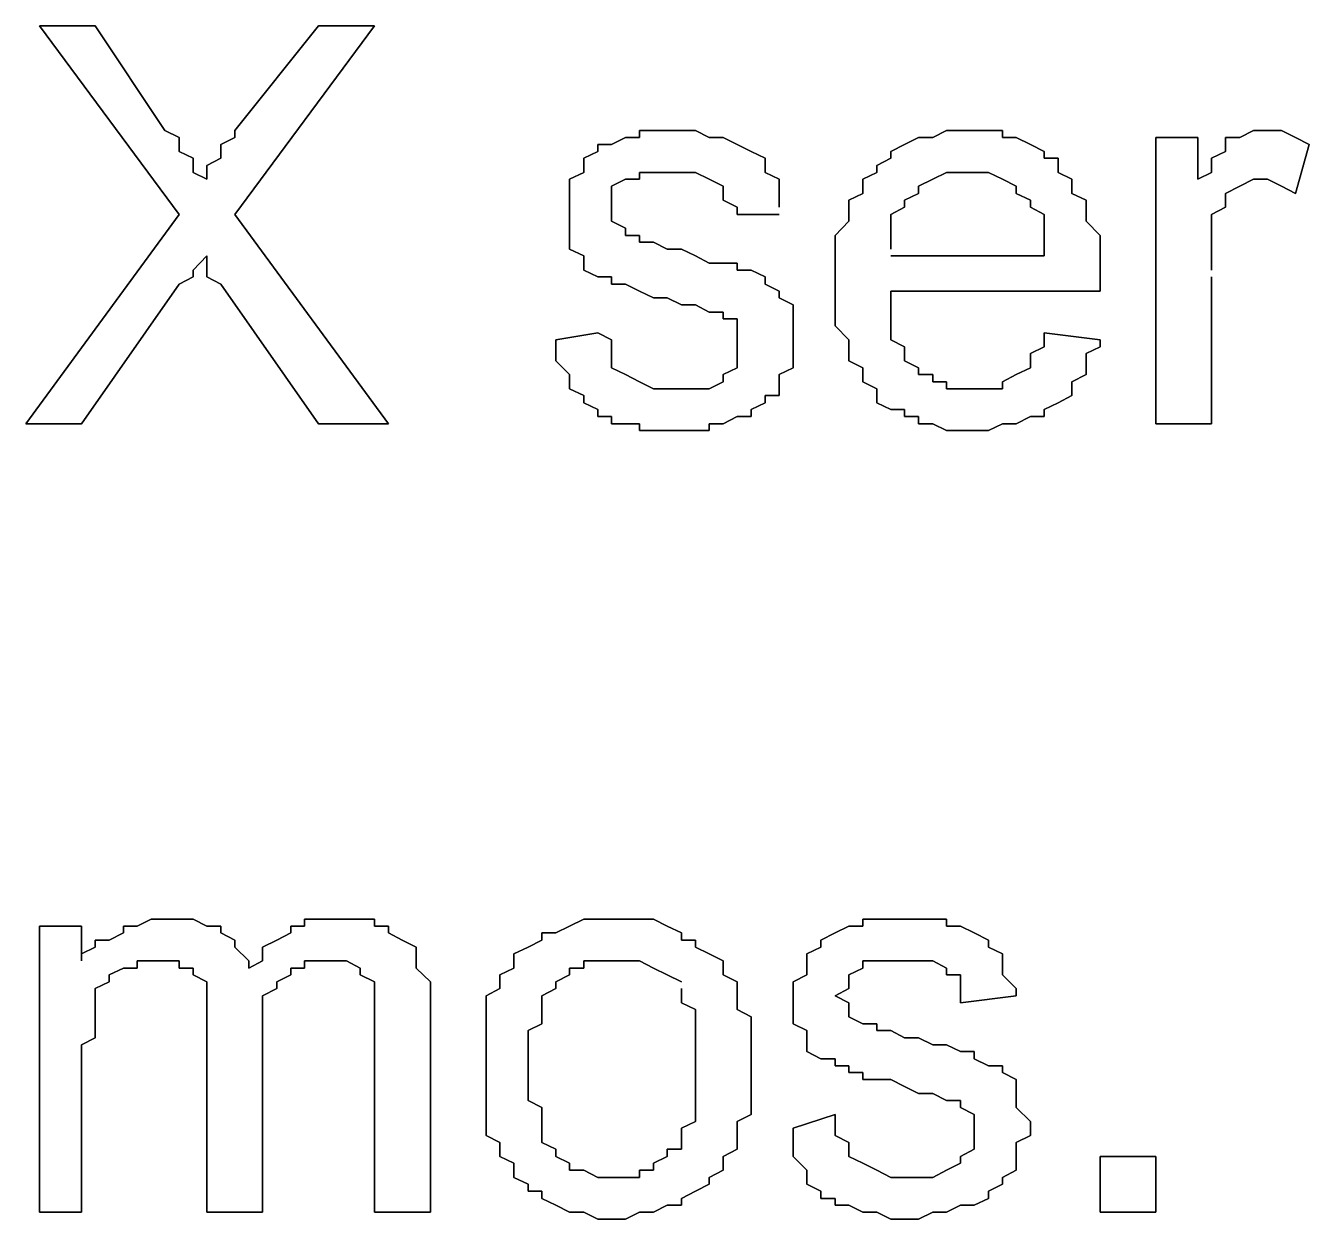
# Model space of a CAD drawing. Header units: metres. Extents: x 2.9 to 42.8, y 1.7 to 28.7.
# Drawn here: x 39.6946 to 40.0191, y 25.056 to 25.3577 of the extents above; entities that cross this region are included whole.
import ezdxf

# ---------------------------------------------------------------- set-up
doc = ezdxf.new("R2010")
doc.units = ezdxf.units.M
doc.layers.add('GRIS', color=8, linetype='Continuous')

msp = doc.modelspace()

# ---------------------------------------------------------------- linework, layer by layer
at = {"layer": 'GRIS', "lineweight": -3}
for points in [[(39.7122, 25.3577), (39.6981, 25.3577), (39.7122, 25.3577)], [(39.6981, 25.3577), (39.7334, 25.31), (39.6981, 25.3577)], [(39.7298, 25.3312), (39.7122, 25.3577), (39.7298, 25.3312)], [(39.7475, 25.31), (39.7828, 25.3577), (39.7475, 25.31)], [(39.7686, 25.3577), (39.7475, 25.3312), (39.7686, 25.3577)], [(39.7828, 25.3577), (39.7686, 25.3577), (39.7828, 25.3577)], [(39.7334, 25.3294), (39.7298, 25.3312), (39.7334, 25.3294)], [(39.7475, 25.3312), (39.7475, 25.3294), (39.7475, 25.3312)], [(39.8533, 25.3312), (39.8498, 25.3312), (39.8533, 25.3312)], [(39.8498, 25.3312), (39.8498, 25.3294), (39.8498, 25.3312)], [(39.8568, 25.3312), (39.8533, 25.3312), (39.8568, 25.3312)], [(39.8604, 25.3312), (39.8568, 25.3312), (39.8604, 25.3312)], [(39.8639, 25.3312), (39.8604, 25.3312), (39.8639, 25.3312)], [(39.8674, 25.3294), (39.8639, 25.3312), (39.8674, 25.3294)], [(39.9274, 25.3312), (39.9239, 25.3294), (39.9274, 25.3312)], [(39.9309, 25.3312), (39.9274, 25.3312), (39.9309, 25.3312)], [(39.9344, 25.3312), (39.9309, 25.3312), (39.9344, 25.3312)], [(39.938, 25.3312), (39.9344, 25.3312), (39.938, 25.3312)], [(39.9415, 25.3312), (39.938, 25.3312), (39.9415, 25.3312)], [(39.9415, 25.3294), (39.9415, 25.3312), (39.9415, 25.3294)], [(40.005, 25.3312), (40.0015, 25.3294), (40.005, 25.3312)], [(40.0085, 25.3312), (40.005, 25.3312), (40.0085, 25.3312)], [(40.0121, 25.3312), (40.0085, 25.3312), (40.0121, 25.3312)], [(40.0156, 25.3294), (40.0121, 25.3312), (40.0156, 25.3294)], [(39.7334, 25.3259), (39.7334, 25.3294), (39.7334, 25.3259)], [(39.7475, 25.3294), (39.7439, 25.3277), (39.7475, 25.3294)], [(39.7439, 25.3277), (39.7439, 25.3242), (39.7439, 25.3277)], [(39.8427, 25.3277), (39.8392, 25.3277), (39.8427, 25.3277)], [(39.8392, 25.3277), (39.8392, 25.3259), (39.8392, 25.3277)], [(39.8462, 25.3294), (39.8427, 25.3277), (39.8462, 25.3294)], [(39.8498, 25.3294), (39.8462, 25.3294), (39.8498, 25.3294)], [(39.8709, 25.3294), (39.8674, 25.3294), (39.8709, 25.3294)], [(39.8745, 25.3277), (39.8709, 25.3294), (39.8745, 25.3277)], [(39.878, 25.3259), (39.8745, 25.3277), (39.878, 25.3259)], [(39.9168, 25.3277), (39.9133, 25.3259), (39.9168, 25.3277)], [(39.9203, 25.3294), (39.9168, 25.3277), (39.9203, 25.3294)], [(39.9239, 25.3294), (39.9203, 25.3294), (39.9239, 25.3294)], [(39.945, 25.3294), (39.9415, 25.3294), (39.945, 25.3294)], [(39.9486, 25.3277), (39.945, 25.3294), (39.9486, 25.3277)], [(39.9521, 25.3259), (39.9486, 25.3277), (39.9521, 25.3259)], [(39.9909, 25.3294), (39.9803, 25.3294), (39.9909, 25.3294)], [(39.9803, 25.3294), (39.9803, 25.2571), (39.9803, 25.3294)], [(39.9909, 25.3189), (39.9909, 25.3294), (39.9909, 25.3189)], [(40.0015, 25.3294), (39.9979, 25.3294), (40.0015, 25.3294)], [(39.9979, 25.3294), (39.9979, 25.3277), (39.9979, 25.3294)], [(39.9979, 25.3277), (39.9979, 25.3259), (39.9979, 25.3277)], [(40.0191, 25.3277), (40.0156, 25.3294), (40.0191, 25.3277)], [(40.0156, 25.3153), (40.0191, 25.3277), (40.0156, 25.3153)], [(39.7369, 25.3242), (39.7334, 25.3259), (39.7369, 25.3242)], [(39.7369, 25.3224), (39.7369, 25.3242), (39.7369, 25.3224)], [(39.7439, 25.3242), (39.7404, 25.3224), (39.7439, 25.3242)], [(39.8392, 25.3259), (39.8357, 25.3242), (39.8392, 25.3259)], [(39.8357, 25.3242), (39.8357, 25.3224), (39.8357, 25.3242)], [(39.8815, 25.3242), (39.878, 25.3259), (39.8815, 25.3242)], [(39.8815, 25.3224), (39.8815, 25.3242), (39.8815, 25.3224)], [(39.9133, 25.3242), (39.9098, 25.3224), (39.9133, 25.3242)], [(39.9133, 25.3259), (39.9133, 25.3242), (39.9133, 25.3259)], [(39.9521, 25.3242), (39.9521, 25.3259), (39.9521, 25.3242)], [(39.9556, 25.3242), (39.9521, 25.3242), (39.9556, 25.3242)], [(39.9556, 25.3224), (39.9556, 25.3242), (39.9556, 25.3224)], [(39.9979, 25.3259), (39.9944, 25.3242), (39.9979, 25.3259)], [(39.9944, 25.3242), (39.9944, 25.3206), (39.9944, 25.3242)], [(39.7369, 25.3206), (39.7369, 25.3224), (39.7369, 25.3206)], [(39.7404, 25.3224), (39.7404, 25.3206), (39.7404, 25.3224)], [(39.8357, 25.3224), (39.8357, 25.3206), (39.8357, 25.3224)], [(39.8815, 25.3206), (39.8815, 25.3224), (39.8815, 25.3206)], [(39.9098, 25.3224), (39.9098, 25.3206), (39.9098, 25.3224)], [(39.9556, 25.3206), (39.9556, 25.3224), (39.9556, 25.3206)], [(39.7404, 25.3189), (39.7369, 25.3206), (39.7404, 25.3189)], [(39.7404, 25.3206), (39.7404, 25.3189), (39.7404, 25.3206)], [(39.8357, 25.3206), (39.8321, 25.3189), (39.8357, 25.3206)], [(39.8321, 25.3189), (39.8321, 25.3171), (39.8321, 25.3189)], [(39.8427, 25.3171), (39.8462, 25.3189), (39.8427, 25.3171)], [(39.8462, 25.3189), (39.8498, 25.3189), (39.8462, 25.3189)], [(39.8498, 25.3189), (39.8498, 25.3206), (39.8498, 25.3189)], [(39.8498, 25.3206), (39.8533, 25.3206), (39.8498, 25.3206)], [(39.8533, 25.3206), (39.8568, 25.3206), (39.8533, 25.3206)], [(39.8568, 25.3206), (39.8604, 25.3206), (39.8568, 25.3206)], [(39.8604, 25.3206), (39.8639, 25.3206), (39.8604, 25.3206)], [(39.8639, 25.3206), (39.8674, 25.3189), (39.8639, 25.3206)], [(39.8674, 25.3189), (39.8709, 25.3171), (39.8674, 25.3189)], [(39.8851, 25.3189), (39.8815, 25.3206), (39.8851, 25.3189)], [(39.8851, 25.3153), (39.8851, 25.3189), (39.8851, 25.3153)], [(39.9098, 25.3206), (39.9062, 25.3189), (39.9098, 25.3206)], [(39.9062, 25.3189), (39.9062, 25.3171), (39.9062, 25.3189)], [(39.9203, 25.3171), (39.9239, 25.3189), (39.9203, 25.3171)], [(39.9239, 25.3189), (39.9274, 25.3206), (39.9239, 25.3189)], [(39.9274, 25.3206), (39.9309, 25.3206), (39.9274, 25.3206)], [(39.9309, 25.3206), (39.9344, 25.3206), (39.9309, 25.3206)], [(39.9344, 25.3206), (39.938, 25.3206), (39.9344, 25.3206)], [(39.938, 25.3206), (39.9415, 25.3189), (39.938, 25.3206)], [(39.9415, 25.3189), (39.945, 25.3171), (39.9415, 25.3189)], [(39.9591, 25.3189), (39.9556, 25.3206), (39.9591, 25.3189)], [(39.9591, 25.3171), (39.9591, 25.3189), (39.9591, 25.3171)], [(39.9944, 25.3206), (39.9909, 25.3189), (39.9944, 25.3206)], [(40.0015, 25.3171), (40.005, 25.3189), (40.0015, 25.3171)], [(40.005, 25.3189), (40.0085, 25.3189), (40.005, 25.3189)], [(40.0085, 25.3189), (40.0121, 25.3171), (40.0085, 25.3189)], [(39.8321, 25.3171), (39.8321, 25.3153), (39.8321, 25.3171)], [(39.8321, 25.3153), (39.8321, 25.3136), (39.8321, 25.3153)], [(39.8427, 25.3153), (39.8427, 25.3171), (39.8427, 25.3153)], [(39.8427, 25.3118), (39.8427, 25.3153), (39.8427, 25.3118)], [(39.8709, 25.3171), (39.8709, 25.3153), (39.8709, 25.3171)], [(39.8709, 25.3153), (39.8709, 25.3136), (39.8709, 25.3153)], [(39.8851, 25.3136), (39.8851, 25.3153), (39.8851, 25.3136)], [(39.9062, 25.3153), (39.9027, 25.3136), (39.9062, 25.3153)], [(39.9062, 25.3171), (39.9062, 25.3153), (39.9062, 25.3171)], [(39.9168, 25.3136), (39.9203, 25.3153), (39.9168, 25.3136)], [(39.9203, 25.3153), (39.9203, 25.3171), (39.9203, 25.3153)], [(39.945, 25.3171), (39.945, 25.3153), (39.945, 25.3171)], [(39.945, 25.3153), (39.9486, 25.3136), (39.945, 25.3153)], [(39.9591, 25.3153), (39.9591, 25.3171), (39.9591, 25.3153)], [(39.9627, 25.3136), (39.9591, 25.3153), (39.9627, 25.3136)], [(39.9979, 25.3153), (40.0015, 25.3171), (39.9979, 25.3153)], [(39.9979, 25.3118), (39.9979, 25.3153), (39.9979, 25.3118)], [(40.0121, 25.3171), (40.0156, 25.3153), (40.0121, 25.3171)], [(39.8321, 25.3136), (39.8321, 25.31), (39.8321, 25.3136)], [(39.8427, 25.31), (39.8427, 25.3118), (39.8427, 25.31)], [(39.8709, 25.3136), (39.8745, 25.3118), (39.8709, 25.3136)], [(39.8745, 25.3118), (39.8745, 25.31), (39.8745, 25.3118)], [(39.8851, 25.3118), (39.8851, 25.3136), (39.8851, 25.3118)], [(39.9027, 25.3136), (39.9027, 25.3118), (39.9027, 25.3136)], [(39.9027, 25.3118), (39.9027, 25.31), (39.9027, 25.3118)], [(39.9133, 25.31), (39.9168, 25.3118), (39.9133, 25.31)], [(39.9168, 25.3118), (39.9168, 25.3136), (39.9168, 25.3118)], [(39.9486, 25.3136), (39.9486, 25.3118), (39.9486, 25.3136)], [(39.9486, 25.3118), (39.9521, 25.31), (39.9486, 25.3118)], [(39.9627, 25.3118), (39.9627, 25.3136), (39.9627, 25.3118)], [(39.9627, 25.31), (39.9627, 25.3118), (39.9627, 25.31)], [(39.9944, 25.31), (39.9979, 25.3118), (39.9944, 25.31)], [(39.7334, 25.31), (39.6946, 25.2571), (39.7334, 25.31)], [(39.7863, 25.2571), (39.7475, 25.31), (39.7863, 25.2571)], [(39.8321, 25.31), (39.8321, 25.3065), (39.8321, 25.31)], [(39.8427, 25.3083), (39.8427, 25.31), (39.8427, 25.3083)], [(39.8462, 25.3065), (39.8427, 25.3083), (39.8462, 25.3065)], [(39.8745, 25.31), (39.8851, 25.31), (39.8745, 25.31)], [(39.9027, 25.3083), (39.8992, 25.3047), (39.9027, 25.3083)], [(39.9027, 25.31), (39.9027, 25.3083), (39.9027, 25.31)], [(39.9133, 25.3083), (39.9133, 25.31), (39.9133, 25.3083)], [(39.9133, 25.3047), (39.9133, 25.3083), (39.9133, 25.3047)], [(39.9521, 25.31), (39.9521, 25.3083), (39.9521, 25.31)], [(39.9521, 25.3083), (39.9521, 25.3065), (39.9521, 25.3083)], [(39.9627, 25.3083), (39.9627, 25.31), (39.9627, 25.3083)], [(39.9662, 25.3047), (39.9627, 25.3083), (39.9662, 25.3047)], [(39.9944, 25.3065), (39.9944, 25.31), (39.9944, 25.3065)], [(39.8321, 25.3065), (39.8321, 25.3047), (39.8321, 25.3065)], [(39.8321, 25.3047), (39.8321, 25.303), (39.8321, 25.3047)], [(39.8462, 25.3047), (39.8462, 25.3065), (39.8462, 25.3047)], [(39.8498, 25.3047), (39.8462, 25.3047), (39.8498, 25.3047)], [(39.8498, 25.303), (39.8498, 25.3047), (39.8498, 25.303)], [(39.8992, 25.3047), (39.8992, 25.303), (39.8992, 25.3047)], [(39.9133, 25.303), (39.9133, 25.3047), (39.9133, 25.303)], [(39.9521, 25.3065), (39.9521, 25.303), (39.9521, 25.3065)], [(39.9662, 25.303), (39.9662, 25.3047), (39.9662, 25.303)], [(39.9944, 25.3047), (39.9944, 25.3065), (39.9944, 25.3047)], [(39.9944, 25.303), (39.9944, 25.3047), (39.9944, 25.303)], [(39.8321, 25.303), (39.8321, 25.3012), (39.8321, 25.303)], [(39.8533, 25.303), (39.8498, 25.303), (39.8533, 25.303)], [(39.8568, 25.3012), (39.8533, 25.303), (39.8568, 25.3012)], [(39.8992, 25.303), (39.8992, 25.3012), (39.8992, 25.303)], [(39.9133, 25.3012), (39.9133, 25.303), (39.9133, 25.3012)], [(39.9521, 25.303), (39.9521, 25.2995), (39.9521, 25.303)], [(39.9662, 25.3012), (39.9662, 25.303), (39.9662, 25.3012)], [(39.9944, 25.2995), (39.9944, 25.303), (39.9944, 25.2995)], [(39.7369, 25.2959), (39.7404, 25.2995), (39.7369, 25.2959)], [(39.7404, 25.2995), (39.7404, 25.2959), (39.7404, 25.2995)], [(39.8321, 25.3012), (39.8357, 25.2995), (39.8321, 25.3012)], [(39.8357, 25.2995), (39.8357, 25.2977), (39.8357, 25.2995)], [(39.8604, 25.3012), (39.8568, 25.3012), (39.8604, 25.3012)], [(39.8639, 25.2995), (39.8604, 25.3012), (39.8639, 25.2995)], [(39.8674, 25.2977), (39.8639, 25.2995), (39.8674, 25.2977)], [(39.8992, 25.3012), (39.8992, 25.2977), (39.8992, 25.3012)], [(39.9521, 25.2995), (39.9133, 25.2995), (39.9521, 25.2995)], [(39.9662, 25.2977), (39.9662, 25.3012), (39.9662, 25.2977)], [(39.9944, 25.2977), (39.9944, 25.2995), (39.9944, 25.2977)], [(39.7369, 25.2942), (39.7369, 25.2959), (39.7369, 25.2942)], [(39.7404, 25.2959), (39.7404, 25.2942), (39.7404, 25.2959)], [(39.8357, 25.2977), (39.8357, 25.2959), (39.8357, 25.2977)], [(39.8357, 25.2959), (39.8392, 25.2942), (39.8357, 25.2959)], [(39.8709, 25.2977), (39.8674, 25.2977), (39.8709, 25.2977)], [(39.8745, 25.2977), (39.8709, 25.2977), (39.8745, 25.2977)], [(39.8745, 25.2959), (39.8745, 25.2977), (39.8745, 25.2959)], [(39.878, 25.2959), (39.8745, 25.2959), (39.878, 25.2959)], [(39.8815, 25.2942), (39.878, 25.2959), (39.8815, 25.2942)], [(39.8992, 25.2977), (39.8992, 25.2959), (39.8992, 25.2977)], [(39.8992, 25.2959), (39.8992, 25.2924), (39.8992, 25.2959)], [(39.9662, 25.2959), (39.9662, 25.2977), (39.9662, 25.2959)], [(39.9662, 25.2942), (39.9662, 25.2959), (39.9662, 25.2942)], [(39.9944, 25.2959), (39.9944, 25.2977), (39.9944, 25.2959)], [(39.7087, 25.2571), (39.7334, 25.2924), (39.7087, 25.2571)], [(39.7334, 25.2924), (39.7369, 25.2942), (39.7334, 25.2924)], [(39.7404, 25.2942), (39.7439, 25.2924), (39.7404, 25.2942)], [(39.7439, 25.2924), (39.7686, 25.2571), (39.7439, 25.2924)], [(39.8392, 25.2942), (39.8427, 25.2942), (39.8392, 25.2942)], [(39.8427, 25.2942), (39.8427, 25.2924), (39.8427, 25.2942)], [(39.8427, 25.2924), (39.8462, 25.2924), (39.8427, 25.2924)], [(39.8462, 25.2924), (39.8498, 25.2906), (39.8462, 25.2924)], [(39.8815, 25.2924), (39.8815, 25.2942), (39.8815, 25.2924)], [(39.8851, 25.2906), (39.8815, 25.2924), (39.8851, 25.2906)], [(39.8992, 25.2924), (39.8992, 25.2906), (39.8992, 25.2924)], [(39.9662, 25.2906), (39.9662, 25.2942), (39.9662, 25.2906)], [(39.9944, 25.2571), (39.9944, 25.2942), (39.9944, 25.2571)], [(39.8498, 25.2906), (39.8533, 25.2889), (39.8498, 25.2906)], [(39.8533, 25.2889), (39.8568, 25.2889), (39.8533, 25.2889)], [(39.8568, 25.2889), (39.8604, 25.2871), (39.8568, 25.2889)], [(39.8851, 25.2889), (39.8851, 25.2906), (39.8851, 25.2889)], [(39.8886, 25.2871), (39.8851, 25.2889), (39.8886, 25.2871)], [(39.8992, 25.2906), (39.8992, 25.2889), (39.8992, 25.2906)], [(39.8992, 25.2889), (39.8992, 25.2853), (39.8992, 25.2889)], [(39.9133, 25.2871), (39.9133, 25.2906), (39.9133, 25.2871)], [(39.9133, 25.2906), (39.9662, 25.2906), (39.9133, 25.2906)], [(39.8604, 25.2871), (39.8639, 25.2871), (39.8604, 25.2871)], [(39.8639, 25.2871), (39.8674, 25.2853), (39.8639, 25.2871)], [(39.8674, 25.2853), (39.8709, 25.2853), (39.8674, 25.2853)], [(39.8709, 25.2853), (39.8709, 25.2836), (39.8709, 25.2853)], [(39.8886, 25.2853), (39.8886, 25.2871), (39.8886, 25.2853)], [(39.8886, 25.2818), (39.8886, 25.2853), (39.8886, 25.2818)], [(39.8992, 25.2853), (39.8992, 25.2836), (39.8992, 25.2853)], [(39.9133, 25.2853), (39.9133, 25.2871), (39.9133, 25.2853)], [(39.9133, 25.2818), (39.9133, 25.2853), (39.9133, 25.2818)], [(39.8709, 25.2836), (39.8745, 25.2836), (39.8709, 25.2836)], [(39.8745, 25.2836), (39.8745, 25.2818), (39.8745, 25.2836)], [(39.8745, 25.2818), (39.8745, 25.2801), (39.8745, 25.2818)], [(39.8886, 25.2801), (39.8886, 25.2818), (39.8886, 25.2801)], [(39.8992, 25.2836), (39.8992, 25.2818), (39.8992, 25.2836)], [(39.8992, 25.2818), (39.9027, 25.2783), (39.8992, 25.2818)], [(39.9133, 25.2801), (39.9133, 25.2818), (39.9133, 25.2801)], [(39.8392, 25.2801), (39.8286, 25.2783), (39.8392, 25.2801)], [(39.8427, 25.2783), (39.8392, 25.2801), (39.8427, 25.2783)], [(39.8745, 25.2801), (39.8745, 25.2765), (39.8745, 25.2801)], [(39.8886, 25.2783), (39.8886, 25.2801), (39.8886, 25.2783)], [(39.9133, 25.2783), (39.9133, 25.2801), (39.9133, 25.2783)], [(39.9521, 25.2801), (39.9521, 25.2783), (39.9521, 25.2801)], [(39.9662, 25.2783), (39.9521, 25.2801), (39.9662, 25.2783)], [(39.8286, 25.2783), (39.8286, 25.2765), (39.8286, 25.2783)], [(39.8286, 25.2765), (39.8286, 25.2748), (39.8286, 25.2765)], [(39.8427, 25.2765), (39.8427, 25.2783), (39.8427, 25.2765)], [(39.8427, 25.273), (39.8427, 25.2765), (39.8427, 25.273)], [(39.8745, 25.2765), (39.8745, 25.2748), (39.8745, 25.2765)], [(39.8886, 25.2765), (39.8886, 25.2783), (39.8886, 25.2765)], [(39.8886, 25.273), (39.8886, 25.2765), (39.8886, 25.273)], [(39.9027, 25.2783), (39.9027, 25.2765), (39.9027, 25.2783)], [(39.9027, 25.2765), (39.9027, 25.2748), (39.9027, 25.2765)], [(39.9168, 25.2765), (39.9133, 25.2783), (39.9168, 25.2765)], [(39.9168, 25.2748), (39.9168, 25.2765), (39.9168, 25.2748)], [(39.9521, 25.2765), (39.9486, 25.2748), (39.9521, 25.2765)], [(39.9521, 25.2783), (39.9521, 25.2765), (39.9521, 25.2783)], [(39.9627, 25.2748), (39.9662, 25.2765), (39.9627, 25.2748)], [(39.9662, 25.2765), (39.9662, 25.2783), (39.9662, 25.2765)], [(39.8286, 25.2748), (39.8286, 25.273), (39.8286, 25.2748)], [(39.8286, 25.273), (39.8321, 25.2695), (39.8286, 25.273)], [(39.8427, 25.2712), (39.8427, 25.273), (39.8427, 25.2712)], [(39.8745, 25.2748), (39.8745, 25.273), (39.8745, 25.2748)], [(39.8745, 25.273), (39.8745, 25.2712), (39.8745, 25.273)], [(39.8886, 25.2712), (39.8886, 25.273), (39.8886, 25.2712)], [(39.9027, 25.2748), (39.9027, 25.273), (39.9027, 25.2748)], [(39.9027, 25.273), (39.9062, 25.2712), (39.9027, 25.273)], [(39.9168, 25.273), (39.9168, 25.2748), (39.9168, 25.273)], [(39.9203, 25.2712), (39.9168, 25.273), (39.9203, 25.2712)], [(39.9486, 25.2748), (39.9486, 25.2712), (39.9486, 25.2748)], [(39.9627, 25.2712), (39.9627, 25.2748), (39.9627, 25.2712)], [(39.8321, 25.2695), (39.8321, 25.2677), (39.8321, 25.2695)], [(39.8462, 25.2695), (39.8427, 25.2712), (39.8462, 25.2695)], [(39.8498, 25.2677), (39.8462, 25.2695), (39.8498, 25.2677)], [(39.8745, 25.2712), (39.8709, 25.2695), (39.8745, 25.2712)], [(39.8709, 25.2695), (39.8709, 25.2677), (39.8709, 25.2695)], [(39.8851, 25.2695), (39.8886, 25.2712), (39.8851, 25.2695)], [(39.8851, 25.2677), (39.8851, 25.2695), (39.8851, 25.2677)], [(39.9062, 25.2712), (39.9062, 25.2695), (39.9062, 25.2712)], [(39.9062, 25.2695), (39.9062, 25.2677), (39.9062, 25.2695)], [(39.9203, 25.2695), (39.9203, 25.2712), (39.9203, 25.2695)], [(39.9239, 25.2695), (39.9203, 25.2695), (39.9239, 25.2695)], [(39.9239, 25.2677), (39.9239, 25.2695), (39.9239, 25.2677)], [(39.945, 25.2695), (39.9415, 25.2677), (39.945, 25.2695)], [(39.9486, 25.2712), (39.945, 25.2695), (39.9486, 25.2712)], [(39.9591, 25.2677), (39.9627, 25.2695), (39.9591, 25.2677)], [(39.9627, 25.2695), (39.9627, 25.2712), (39.9627, 25.2695)], [(39.8321, 25.2677), (39.8321, 25.2659), (39.8321, 25.2677)], [(39.8321, 25.2659), (39.8357, 25.2642), (39.8321, 25.2659)], [(39.8533, 25.2659), (39.8498, 25.2677), (39.8533, 25.2659)], [(39.8568, 25.2659), (39.8533, 25.2659), (39.8568, 25.2659)], [(39.8604, 25.2659), (39.8568, 25.2659), (39.8604, 25.2659)], [(39.8639, 25.2659), (39.8604, 25.2659), (39.8639, 25.2659)], [(39.8674, 25.2659), (39.8639, 25.2659), (39.8674, 25.2659)], [(39.8709, 25.2677), (39.8674, 25.2659), (39.8709, 25.2677)], [(39.8851, 25.2642), (39.8851, 25.2677), (39.8851, 25.2642)], [(39.9062, 25.2677), (39.9098, 25.2659), (39.9062, 25.2677)], [(39.9098, 25.2659), (39.9098, 25.2642), (39.9098, 25.2659)], [(39.9274, 25.2677), (39.9239, 25.2677), (39.9274, 25.2677)], [(39.9274, 25.2659), (39.9274, 25.2677), (39.9274, 25.2659)], [(39.9309, 25.2659), (39.9274, 25.2659), (39.9309, 25.2659)], [(39.9344, 25.2659), (39.9309, 25.2659), (39.9344, 25.2659)], [(39.938, 25.2659), (39.9344, 25.2659), (39.938, 25.2659)], [(39.9415, 25.2659), (39.938, 25.2659), (39.9415, 25.2659)], [(39.9415, 25.2677), (39.9415, 25.2659), (39.9415, 25.2677)], [(39.9591, 25.2659), (39.9591, 25.2677), (39.9591, 25.2659)], [(39.9591, 25.2642), (39.9591, 25.2659), (39.9591, 25.2642)], [(39.8357, 25.2642), (39.8357, 25.2624), (39.8357, 25.2642)], [(39.8357, 25.2624), (39.8392, 25.2607), (39.8357, 25.2624)], [(39.878, 25.2607), (39.8815, 25.2624), (39.878, 25.2607)], [(39.8815, 25.2624), (39.8815, 25.2642), (39.8815, 25.2624)], [(39.8815, 25.2642), (39.8851, 25.2642), (39.8815, 25.2642)], [(39.9098, 25.2642), (39.9098, 25.2624), (39.9098, 25.2642)], [(39.9098, 25.2624), (39.9133, 25.2607), (39.9098, 25.2624)], [(39.9521, 25.2607), (39.9556, 25.2624), (39.9521, 25.2607)], [(39.9556, 25.2624), (39.9591, 25.2642), (39.9556, 25.2624)], [(39.8392, 25.2607), (39.8392, 25.2589), (39.8392, 25.2607)], [(39.878, 25.2589), (39.878, 25.2607), (39.878, 25.2589)], [(39.9133, 25.2607), (39.9168, 25.2607), (39.9133, 25.2607)], [(39.9168, 25.2607), (39.9168, 25.2589), (39.9168, 25.2607)], [(39.9521, 25.2589), (39.9521, 25.2607), (39.9521, 25.2589)], [(39.6946, 25.2571), (39.7087, 25.2571), (39.6946, 25.2571)], [(39.7686, 25.2571), (39.7863, 25.2571), (39.7686, 25.2571)], [(39.8392, 25.2589), (39.8427, 25.2589), (39.8392, 25.2589)], [(39.8427, 25.2589), (39.8427, 25.2571), (39.8427, 25.2589)], [(39.8427, 25.2571), (39.8462, 25.2571), (39.8427, 25.2571)], [(39.8462, 25.2571), (39.8498, 25.2571), (39.8462, 25.2571)], [(39.8498, 25.2571), (39.8498, 25.2554), (39.8498, 25.2571)], [(39.8674, 25.2554), (39.8674, 25.2571), (39.8674, 25.2554)], [(39.8674, 25.2571), (39.8709, 25.2571), (39.8674, 25.2571)], [(39.8709, 25.2571), (39.8745, 25.2589), (39.8709, 25.2571)], [(39.8745, 25.2589), (39.878, 25.2589), (39.8745, 25.2589)], [(39.9168, 25.2589), (39.9203, 25.2589), (39.9168, 25.2589)], [(39.9203, 25.2589), (39.9203, 25.2571), (39.9203, 25.2589)], [(39.9203, 25.2571), (39.9239, 25.2571), (39.9203, 25.2571)], [(39.9239, 25.2571), (39.9274, 25.2554), (39.9239, 25.2571)], [(39.938, 25.2554), (39.9415, 25.2571), (39.938, 25.2554)], [(39.9415, 25.2571), (39.945, 25.2571), (39.9415, 25.2571)], [(39.945, 25.2571), (39.9486, 25.2589), (39.945, 25.2571)], [(39.9486, 25.2589), (39.9521, 25.2589), (39.9486, 25.2589)], [(39.9803, 25.2571), (39.9944, 25.2571), (39.9803, 25.2571)], [(39.8498, 25.2554), (39.8533, 25.2554), (39.8498, 25.2554)], [(39.8533, 25.2554), (39.8568, 25.2554), (39.8533, 25.2554)], [(39.8568, 25.2554), (39.8604, 25.2554), (39.8568, 25.2554)], [(39.8604, 25.2554), (39.8639, 25.2554), (39.8604, 25.2554)], [(39.8639, 25.2554), (39.8674, 25.2554), (39.8639, 25.2554)], [(39.9274, 25.2554), (39.9309, 25.2554), (39.9274, 25.2554)], [(39.9309, 25.2554), (39.9344, 25.2554), (39.9309, 25.2554)], [(39.9344, 25.2554), (39.938, 25.2554), (39.9344, 25.2554)], [(39.7087, 25.1301), (39.6981, 25.1301), (39.7087, 25.1301)], [(39.6981, 25.1301), (39.6981, 25.0578), (39.6981, 25.1301)], [(39.7087, 25.1213), (39.7087, 25.1301), (39.7087, 25.1213)], [(39.7228, 25.1301), (39.7193, 25.1301), (39.7228, 25.1301)], [(39.7193, 25.1301), (39.7193, 25.1284), (39.7193, 25.1301)], [(39.7263, 25.1319), (39.7228, 25.1301), (39.7263, 25.1319)], [(39.7298, 25.1319), (39.7263, 25.1319), (39.7298, 25.1319)], [(39.7334, 25.1319), (39.7298, 25.1319), (39.7334, 25.1319)], [(39.7369, 25.1319), (39.7334, 25.1319), (39.7369, 25.1319)], [(39.7404, 25.1301), (39.7369, 25.1319), (39.7404, 25.1301)], [(39.7439, 25.1301), (39.7404, 25.1301), (39.7439, 25.1301)], [(39.7439, 25.1284), (39.7439, 25.1301), (39.7439, 25.1284)], [(39.7651, 25.1301), (39.7616, 25.1301), (39.7651, 25.1301)], [(39.7616, 25.1301), (39.7616, 25.1284), (39.7616, 25.1301)], [(39.7686, 25.1319), (39.7651, 25.1319), (39.7686, 25.1319)], [(39.7651, 25.1319), (39.7651, 25.1301), (39.7651, 25.1319)], [(39.7722, 25.1319), (39.7686, 25.1319), (39.7722, 25.1319)], [(39.7757, 25.1319), (39.7722, 25.1319), (39.7757, 25.1319)], [(39.7792, 25.1319), (39.7757, 25.1319), (39.7792, 25.1319)], [(39.7828, 25.1319), (39.7792, 25.1319), (39.7828, 25.1319)], [(39.7828, 25.1301), (39.7828, 25.1319), (39.7828, 25.1301)], [(39.7863, 25.1301), (39.7828, 25.1301), (39.7863, 25.1301)], [(39.7863, 25.1284), (39.7863, 25.1301), (39.7863, 25.1284)], [(39.8321, 25.1301), (39.8286, 25.1284), (39.8321, 25.1301)], [(39.8357, 25.1319), (39.8321, 25.1301), (39.8357, 25.1319)], [(39.8392, 25.1319), (39.8357, 25.1319), (39.8392, 25.1319)], [(39.8427, 25.1319), (39.8392, 25.1319), (39.8427, 25.1319)], [(39.8462, 25.1319), (39.8427, 25.1319), (39.8462, 25.1319)], [(39.8498, 25.1319), (39.8462, 25.1319), (39.8498, 25.1319)], [(39.8533, 25.1319), (39.8498, 25.1319), (39.8533, 25.1319)], [(39.8568, 25.1301), (39.8533, 25.1319), (39.8568, 25.1301)], [(39.8604, 25.1284), (39.8568, 25.1301), (39.8604, 25.1284)], [(39.9027, 25.1301), (39.8992, 25.1284), (39.9027, 25.1301)], [(39.9062, 25.1301), (39.9027, 25.1301), (39.9062, 25.1301)], [(39.9098, 25.1319), (39.9062, 25.1319), (39.9098, 25.1319)], [(39.9062, 25.1319), (39.9062, 25.1301), (39.9062, 25.1319)], [(39.9133, 25.1319), (39.9098, 25.1319), (39.9133, 25.1319)], [(39.9168, 25.1319), (39.9133, 25.1319), (39.9168, 25.1319)], [(39.9203, 25.1319), (39.9168, 25.1319), (39.9203, 25.1319)], [(39.9239, 25.1319), (39.9203, 25.1319), (39.9239, 25.1319)], [(39.9274, 25.1319), (39.9239, 25.1319), (39.9274, 25.1319)], [(39.9274, 25.1301), (39.9274, 25.1319), (39.9274, 25.1301)], [(39.9309, 25.1301), (39.9274, 25.1301), (39.9309, 25.1301)], [(39.9344, 25.1284), (39.9309, 25.1301), (39.9344, 25.1284)], [(39.7157, 25.1266), (39.7122, 25.1266), (39.7157, 25.1266)], [(39.7122, 25.1266), (39.7122, 25.1248), (39.7122, 25.1266)], [(39.7193, 25.1284), (39.7157, 25.1266), (39.7193, 25.1284)], [(39.7475, 25.1266), (39.7439, 25.1284), (39.7475, 25.1266)], [(39.7475, 25.1248), (39.7475, 25.1266), (39.7475, 25.1248)], [(39.7581, 25.1266), (39.7545, 25.1248), (39.7581, 25.1266)], [(39.7616, 25.1284), (39.7581, 25.1266), (39.7616, 25.1284)], [(39.7898, 25.1266), (39.7863, 25.1284), (39.7898, 25.1266)], [(39.7933, 25.1248), (39.7898, 25.1266), (39.7933, 25.1248)], [(39.8251, 25.1266), (39.8216, 25.1248), (39.8251, 25.1266)], [(39.8286, 25.1284), (39.8251, 25.1284), (39.8286, 25.1284)], [(39.8251, 25.1284), (39.8251, 25.1266), (39.8251, 25.1284)], [(39.8604, 25.1266), (39.8604, 25.1284), (39.8604, 25.1266)], [(39.8639, 25.1266), (39.8604, 25.1266), (39.8639, 25.1266)], [(39.8639, 25.1248), (39.8639, 25.1266), (39.8639, 25.1248)], [(39.8992, 25.1284), (39.8956, 25.1266), (39.8992, 25.1284)], [(39.8956, 25.1266), (39.8956, 25.1248), (39.8956, 25.1266)], [(39.938, 25.1266), (39.9344, 25.1284), (39.938, 25.1266)], [(39.938, 25.1248), (39.938, 25.1266), (39.938, 25.1248)], [(39.7122, 25.1248), (39.7087, 25.1231), (39.7122, 25.1248)], [(39.7087, 25.1231), (39.7087, 25.1213), (39.7087, 25.1231)], [(39.751, 25.1213), (39.7475, 25.1248), (39.751, 25.1213)], [(39.7545, 25.1248), (39.7545, 25.1231), (39.7545, 25.1248)], [(39.7545, 25.1231), (39.7545, 25.1213), (39.7545, 25.1231)], [(39.7933, 25.1231), (39.7933, 25.1248), (39.7933, 25.1231)], [(39.7933, 25.1213), (39.7933, 25.1231), (39.7933, 25.1213)], [(39.8216, 25.1248), (39.818, 25.1231), (39.8216, 25.1248)], [(39.818, 25.1231), (39.818, 25.1213), (39.818, 25.1231)], [(39.8674, 25.1231), (39.8639, 25.1248), (39.8674, 25.1231)], [(39.8709, 25.1213), (39.8674, 25.1231), (39.8709, 25.1213)], [(39.8956, 25.1248), (39.8921, 25.1231), (39.8956, 25.1248)], [(39.8921, 25.1231), (39.8921, 25.1195), (39.8921, 25.1231)], [(39.9415, 25.1231), (39.938, 25.1248), (39.9415, 25.1231)], [(39.9415, 25.1213), (39.9415, 25.1231), (39.9415, 25.1213)], [(39.7228, 25.1195), (39.7228, 25.1213), (39.7228, 25.1195)], [(39.7228, 25.1213), (39.7263, 25.1213), (39.7228, 25.1213)], [(39.7263, 25.1213), (39.7298, 25.1213), (39.7263, 25.1213)], [(39.7298, 25.1213), (39.7334, 25.1213), (39.7298, 25.1213)], [(39.7334, 25.1213), (39.7334, 25.1195), (39.7334, 25.1213)], [(39.7545, 25.1213), (39.751, 25.1195), (39.7545, 25.1213)], [(39.751, 25.1195), (39.751, 25.1213), (39.751, 25.1195)], [(39.7651, 25.1195), (39.7651, 25.1213), (39.7651, 25.1195)], [(39.7651, 25.1213), (39.7686, 25.1213), (39.7651, 25.1213)], [(39.7686, 25.1213), (39.7722, 25.1213), (39.7686, 25.1213)], [(39.7722, 25.1213), (39.7757, 25.1213), (39.7722, 25.1213)], [(39.7757, 25.1213), (39.7792, 25.1195), (39.7757, 25.1213)], [(39.7933, 25.1195), (39.7933, 25.1213), (39.7933, 25.1195)], [(39.818, 25.1213), (39.818, 25.1195), (39.818, 25.1213)], [(39.8357, 25.1195), (39.8357, 25.1213), (39.8357, 25.1195)], [(39.8357, 25.1213), (39.8392, 25.1213), (39.8357, 25.1213)], [(39.8392, 25.1213), (39.8427, 25.1213), (39.8392, 25.1213)], [(39.8427, 25.1213), (39.8462, 25.1213), (39.8427, 25.1213)], [(39.8462, 25.1213), (39.8498, 25.1213), (39.8462, 25.1213)], [(39.8498, 25.1213), (39.8533, 25.1195), (39.8498, 25.1213)], [(39.8709, 25.1195), (39.8709, 25.1213), (39.8709, 25.1195)], [(39.9062, 25.1195), (39.9062, 25.1213), (39.9062, 25.1195)], [(39.9062, 25.1213), (39.9098, 25.1213), (39.9062, 25.1213)], [(39.9098, 25.1213), (39.9133, 25.1213), (39.9098, 25.1213)], [(39.9133, 25.1213), (39.9168, 25.1213), (39.9133, 25.1213)], [(39.9168, 25.1213), (39.9203, 25.1213), (39.9168, 25.1213)], [(39.9203, 25.1213), (39.9239, 25.1213), (39.9203, 25.1213)], [(39.9239, 25.1213), (39.9274, 25.1195), (39.9239, 25.1213)], [(39.9415, 25.1195), (39.9415, 25.1213), (39.9415, 25.1195)], [(39.7157, 25.1178), (39.7193, 25.1195), (39.7157, 25.1178)], [(39.7157, 25.116), (39.7157, 25.1178), (39.7157, 25.116)], [(39.7193, 25.1195), (39.7228, 25.1195), (39.7193, 25.1195)], [(39.7334, 25.1195), (39.7369, 25.1195), (39.7334, 25.1195)], [(39.7369, 25.1195), (39.7369, 25.1178), (39.7369, 25.1195)], [(39.7369, 25.1178), (39.7404, 25.116), (39.7369, 25.1178)], [(39.7581, 25.116), (39.7616, 25.1178), (39.7581, 25.116)], [(39.7616, 25.1178), (39.7616, 25.1195), (39.7616, 25.1178)], [(39.7616, 25.1195), (39.7651, 25.1195), (39.7616, 25.1195)], [(39.7792, 25.1195), (39.7792, 25.1178), (39.7792, 25.1195)], [(39.7792, 25.1178), (39.7828, 25.116), (39.7792, 25.1178)], [(39.7969, 25.116), (39.7933, 25.1195), (39.7969, 25.116)], [(39.818, 25.1195), (39.8145, 25.1178), (39.818, 25.1195)], [(39.8145, 25.1178), (39.8145, 25.116), (39.8145, 25.1178)], [(39.8286, 25.116), (39.8321, 25.1178), (39.8286, 25.116)], [(39.8321, 25.1178), (39.8321, 25.1195), (39.8321, 25.1178)], [(39.8321, 25.1195), (39.8357, 25.1195), (39.8321, 25.1195)], [(39.8533, 25.1195), (39.8568, 25.1178), (39.8533, 25.1195)], [(39.8568, 25.1178), (39.8604, 25.116), (39.8568, 25.1178)], [(39.8709, 25.1178), (39.8709, 25.1195), (39.8709, 25.1178)], [(39.8745, 25.116), (39.8709, 25.1178), (39.8745, 25.116)], [(39.8921, 25.1178), (39.8886, 25.116), (39.8921, 25.1178)], [(39.8921, 25.1195), (39.8921, 25.1178), (39.8921, 25.1195)], [(39.9027, 25.1178), (39.9062, 25.1195), (39.9027, 25.1178)], [(39.9027, 25.116), (39.9027, 25.1178), (39.9027, 25.116)], [(39.9274, 25.1195), (39.9274, 25.1178), (39.9274, 25.1195)], [(39.9274, 25.1178), (39.9309, 25.1178), (39.9274, 25.1178)], [(39.9309, 25.1178), (39.9309, 25.1143), (39.9309, 25.1178)], [(39.9415, 25.1178), (39.9415, 25.1195), (39.9415, 25.1178)], [(39.945, 25.1143), (39.9415, 25.1178), (39.945, 25.1143)], [(39.7122, 25.1143), (39.7157, 25.116), (39.7122, 25.1143)], [(39.7122, 25.1125), (39.7122, 25.1143), (39.7122, 25.1125)], [(39.7404, 25.116), (39.7404, 25.1125), (39.7404, 25.116)], [(39.7545, 25.1125), (39.7581, 25.1143), (39.7545, 25.1125)], [(39.7581, 25.1143), (39.7581, 25.116), (39.7581, 25.1143)], [(39.7828, 25.116), (39.7828, 25.1143), (39.7828, 25.116)], [(39.7828, 25.1143), (39.7828, 25.1125), (39.7828, 25.1143)], [(39.7969, 25.1143), (39.7969, 25.116), (39.7969, 25.1143)], [(39.7969, 25.1125), (39.7969, 25.1143), (39.7969, 25.1125)], [(39.8145, 25.1143), (39.811, 25.1125), (39.8145, 25.1143)], [(39.8145, 25.116), (39.8145, 25.1143), (39.8145, 25.116)], [(39.8251, 25.1125), (39.8286, 25.1143), (39.8251, 25.1125)], [(39.8286, 25.1143), (39.8286, 25.116), (39.8286, 25.1143)], [(39.8604, 25.1143), (39.8604, 25.1125), (39.8604, 25.1143)], [(39.8745, 25.1143), (39.8745, 25.116), (39.8745, 25.1143)], [(39.8745, 25.1107), (39.8745, 25.1143), (39.8745, 25.1107)], [(39.8886, 25.116), (39.8886, 25.1143), (39.8886, 25.116)], [(39.8886, 25.1143), (39.8886, 25.1107), (39.8886, 25.1143)], [(39.8992, 25.1125), (39.9027, 25.1143), (39.8992, 25.1125)], [(39.9027, 25.1143), (39.9027, 25.116), (39.9027, 25.1143)], [(39.9309, 25.1143), (39.9309, 25.1125), (39.9309, 25.1143)], [(39.945, 25.1125), (39.945, 25.1143), (39.945, 25.1125)], [(39.7122, 25.1107), (39.7122, 25.1125), (39.7122, 25.1107)], [(39.7122, 25.109), (39.7122, 25.1107), (39.7122, 25.109)], [(39.7404, 25.1125), (39.7404, 25.1107), (39.7404, 25.1125)], [(39.7404, 25.1107), (39.7404, 25.109), (39.7404, 25.1107)], [(39.7545, 25.1107), (39.7545, 25.1125), (39.7545, 25.1107)], [(39.7545, 25.109), (39.7545, 25.1107), (39.7545, 25.109)], [(39.7828, 25.1125), (39.7828, 25.109), (39.7828, 25.1125)], [(39.7969, 25.109), (39.7969, 25.1125), (39.7969, 25.109)], [(39.811, 25.1125), (39.811, 25.109), (39.811, 25.1125)], [(39.8251, 25.1107), (39.8251, 25.1125), (39.8251, 25.1107)], [(39.8251, 25.1072), (39.8251, 25.1107), (39.8251, 25.1072)], [(39.8604, 25.1125), (39.8604, 25.1107), (39.8604, 25.1125)], [(39.8604, 25.1107), (39.8639, 25.109), (39.8604, 25.1107)], [(39.8745, 25.109), (39.8745, 25.1107), (39.8745, 25.109)], [(39.8886, 25.1107), (39.8886, 25.109), (39.8886, 25.1107)], [(39.9027, 25.1107), (39.8992, 25.1125), (39.9027, 25.1107)], [(39.9027, 25.109), (39.9027, 25.1107), (39.9027, 25.109)], [(39.9309, 25.1125), (39.9309, 25.1107), (39.9309, 25.1125)], [(39.9309, 25.1107), (39.945, 25.1125), (39.9309, 25.1107)], [(39.7122, 25.1072), (39.7122, 25.109), (39.7122, 25.1072)], [(39.7122, 25.1054), (39.7122, 25.1072), (39.7122, 25.1054)], [(39.7404, 25.109), (39.7404, 25.1054), (39.7404, 25.109)], [(39.7545, 25.1072), (39.7545, 25.109), (39.7545, 25.1072)], [(39.7545, 25.1037), (39.7545, 25.1072), (39.7545, 25.1037)], [(39.7828, 25.109), (39.7828, 25.1072), (39.7828, 25.109)], [(39.7828, 25.1072), (39.7828, 25.1037), (39.7828, 25.1072)], [(39.7969, 25.1072), (39.7969, 25.109), (39.7969, 25.1072)], [(39.7969, 25.0578), (39.7969, 25.1072), (39.7969, 25.0578)], [(39.811, 25.109), (39.811, 25.1072), (39.811, 25.109)], [(39.811, 25.1072), (39.811, 25.1054), (39.811, 25.1072)], [(39.8251, 25.1054), (39.8251, 25.1072), (39.8251, 25.1054)], [(39.8639, 25.109), (39.8639, 25.1072), (39.8639, 25.109)], [(39.8639, 25.1072), (39.8639, 25.1054), (39.8639, 25.1072)], [(39.878, 25.1072), (39.8745, 25.109), (39.878, 25.1072)], [(39.878, 25.1037), (39.878, 25.1072), (39.878, 25.1037)], [(39.8886, 25.109), (39.8886, 25.1054), (39.8886, 25.109)], [(39.9027, 25.1072), (39.9027, 25.109), (39.9027, 25.1072)], [(39.9062, 25.1054), (39.9027, 25.1072), (39.9062, 25.1054)], [(39.7122, 25.1019), (39.7122, 25.1054), (39.7122, 25.1019)], [(39.7404, 25.1054), (39.7404, 25.0578), (39.7404, 25.1054)], [(39.7545, 25.1019), (39.7545, 25.1037), (39.7545, 25.1019)], [(39.7828, 25.1037), (39.7828, 25.0578), (39.7828, 25.1037)], [(39.811, 25.1054), (39.811, 25.1019), (39.811, 25.1054)], [(39.8216, 25.1037), (39.8251, 25.1054), (39.8216, 25.1037)], [(39.8216, 25.1001), (39.8216, 25.1037), (39.8216, 25.1001)], [(39.8639, 25.1054), (39.8639, 25.1037), (39.8639, 25.1054)], [(39.8639, 25.1037), (39.8639, 25.1001), (39.8639, 25.1037)], [(39.878, 25.1019), (39.878, 25.1037), (39.878, 25.1019)], [(39.8886, 25.1054), (39.8921, 25.1037), (39.8886, 25.1054)], [(39.8921, 25.1037), (39.8921, 25.1019), (39.8921, 25.1037)], [(39.9098, 25.1054), (39.9062, 25.1054), (39.9098, 25.1054)], [(39.9098, 25.1037), (39.9098, 25.1054), (39.9098, 25.1037)], [(39.9133, 25.1037), (39.9098, 25.1037), (39.9133, 25.1037)], [(39.9168, 25.1019), (39.9133, 25.1037), (39.9168, 25.1019)], [(39.7087, 25.1001), (39.7122, 25.1019), (39.7087, 25.1001)], [(39.7087, 25.0966), (39.7087, 25.1001), (39.7087, 25.0966)], [(39.7545, 25.1001), (39.7545, 25.1019), (39.7545, 25.1001)], [(39.7545, 25.0578), (39.7545, 25.1001), (39.7545, 25.0578)], [(39.811, 25.1019), (39.811, 25.1001), (39.811, 25.1019)], [(39.811, 25.1001), (39.811, 25.0966), (39.811, 25.1001)], [(39.8216, 25.0984), (39.8216, 25.1001), (39.8216, 25.0984)], [(39.8639, 25.1001), (39.8639, 25.0984), (39.8639, 25.1001)], [(39.878, 25.1001), (39.878, 25.1019), (39.878, 25.1001)], [(39.878, 25.0966), (39.878, 25.1001), (39.878, 25.0966)], [(39.8921, 25.1019), (39.8921, 25.1001), (39.8921, 25.1019)], [(39.8921, 25.1001), (39.8921, 25.0984), (39.8921, 25.1001)], [(39.9203, 25.1019), (39.9168, 25.1019), (39.9203, 25.1019)], [(39.9239, 25.1001), (39.9203, 25.1019), (39.9239, 25.1001)], [(39.9274, 25.1001), (39.9239, 25.1001), (39.9274, 25.1001)], [(39.9309, 25.0984), (39.9274, 25.1001), (39.9309, 25.0984)], [(39.8216, 25.0948), (39.8216, 25.0984), (39.8216, 25.0948)], [(39.8639, 25.0984), (39.8639, 25.0948), (39.8639, 25.0984)], [(39.8921, 25.0984), (39.8956, 25.0966), (39.8921, 25.0984)], [(39.9344, 25.0984), (39.9309, 25.0984), (39.9344, 25.0984)], [(39.9344, 25.0966), (39.9344, 25.0984), (39.9344, 25.0966)], [(39.7087, 25.0578), (39.7087, 25.0966), (39.7087, 25.0578)], [(39.811, 25.0966), (39.811, 25.0948), (39.811, 25.0966)], [(39.811, 25.0948), (39.811, 25.0913), (39.811, 25.0948)], [(39.8216, 25.0913), (39.8216, 25.0948), (39.8216, 25.0913)], [(39.8639, 25.0948), (39.8639, 25.0931), (39.8639, 25.0948)], [(39.878, 25.0948), (39.878, 25.0966), (39.878, 25.0948)], [(39.878, 25.0931), (39.878, 25.0948), (39.878, 25.0931)], [(39.8956, 25.0966), (39.8992, 25.0966), (39.8956, 25.0966)], [(39.8992, 25.0966), (39.8992, 25.0948), (39.8992, 25.0966)], [(39.8992, 25.0948), (39.9027, 25.0948), (39.8992, 25.0948)], [(39.9027, 25.0948), (39.9027, 25.0931), (39.9027, 25.0948)], [(39.938, 25.0948), (39.9344, 25.0966), (39.938, 25.0948)], [(39.9415, 25.0948), (39.938, 25.0948), (39.9415, 25.0948)], [(39.9415, 25.0931), (39.9415, 25.0948), (39.9415, 25.0931)], [(39.811, 25.0913), (39.811, 25.0896), (39.811, 25.0913)], [(39.8216, 25.0896), (39.8216, 25.0913), (39.8216, 25.0896)], [(39.8639, 25.0931), (39.8639, 25.0913), (39.8639, 25.0931)], [(39.8639, 25.0913), (39.8639, 25.0878), (39.8639, 25.0913)], [(39.878, 25.0896), (39.878, 25.0931), (39.878, 25.0896)], [(39.9027, 25.0931), (39.9062, 25.0931), (39.9027, 25.0931)], [(39.9062, 25.0931), (39.9062, 25.0913), (39.9062, 25.0931)], [(39.9062, 25.0913), (39.9098, 25.0913), (39.9062, 25.0913)], [(39.9098, 25.0913), (39.9133, 25.0913), (39.9098, 25.0913)], [(39.9133, 25.0913), (39.9168, 25.0896), (39.9133, 25.0913)], [(39.945, 25.0913), (39.9415, 25.0931), (39.945, 25.0913)], [(39.945, 25.0896), (39.945, 25.0913), (39.945, 25.0896)], [(39.811, 25.0896), (39.811, 25.086), (39.811, 25.0896)], [(39.8216, 25.086), (39.8216, 25.0896), (39.8216, 25.086)], [(39.8639, 25.0878), (39.8639, 25.086), (39.8639, 25.0878)], [(39.878, 25.0878), (39.878, 25.0896), (39.878, 25.0878)], [(39.878, 25.0843), (39.878, 25.0878), (39.878, 25.0843)], [(39.9168, 25.0896), (39.9203, 25.0878), (39.9168, 25.0896)], [(39.9203, 25.0878), (39.9239, 25.0878), (39.9203, 25.0878)], [(39.9239, 25.0878), (39.9274, 25.086), (39.9239, 25.0878)], [(39.945, 25.0878), (39.945, 25.0896), (39.945, 25.0878)], [(39.945, 25.086), (39.945, 25.0878), (39.945, 25.086)], [(39.811, 25.086), (39.811, 25.0843), (39.811, 25.086)], [(39.811, 25.0843), (39.811, 25.0825), (39.811, 25.0843)], [(39.8251, 25.0843), (39.8216, 25.086), (39.8251, 25.0843)], [(39.8251, 25.0807), (39.8251, 25.0843), (39.8251, 25.0807)], [(39.8639, 25.086), (39.8639, 25.0825), (39.8639, 25.086)], [(39.878, 25.0825), (39.878, 25.0843), (39.878, 25.0825)], [(39.9274, 25.086), (39.9309, 25.086), (39.9274, 25.086)], [(39.9309, 25.086), (39.9309, 25.0843), (39.9309, 25.086)], [(39.9309, 25.0843), (39.9344, 25.0825), (39.9309, 25.0843)], [(39.945, 25.0843), (39.945, 25.086), (39.945, 25.0843)], [(39.9486, 25.0807), (39.945, 25.0843), (39.9486, 25.0807)], [(39.811, 25.0825), (39.811, 25.079), (39.811, 25.0825)], [(39.8251, 25.079), (39.8251, 25.0807), (39.8251, 25.079)], [(39.8639, 25.0807), (39.8604, 25.079), (39.8639, 25.0807)], [(39.8639, 25.0825), (39.8639, 25.0807), (39.8639, 25.0825)], [(39.8745, 25.0807), (39.878, 25.0825), (39.8745, 25.0807)], [(39.8745, 25.0772), (39.8745, 25.0807), (39.8745, 25.0772)], [(39.8992, 25.0825), (39.8886, 25.079), (39.8992, 25.0825)], [(39.8992, 25.079), (39.8992, 25.0825), (39.8992, 25.079)], [(39.9344, 25.0825), (39.9344, 25.0807), (39.9344, 25.0825)], [(39.9344, 25.0807), (39.9344, 25.079), (39.9344, 25.0807)], [(39.9486, 25.079), (39.9486, 25.0807), (39.9486, 25.079)], [(39.811, 25.079), (39.811, 25.0772), (39.811, 25.079)], [(39.8251, 25.0772), (39.8251, 25.079), (39.8251, 25.0772)], [(39.8604, 25.079), (39.8604, 25.0772), (39.8604, 25.079)], [(39.8886, 25.079), (39.8886, 25.0754), (39.8886, 25.079)], [(39.8992, 25.0772), (39.8992, 25.079), (39.8992, 25.0772)], [(39.9344, 25.079), (39.9344, 25.0754), (39.9344, 25.079)], [(39.9486, 25.0772), (39.9486, 25.079), (39.9486, 25.0772)], [(39.811, 25.0772), (39.8145, 25.0754), (39.811, 25.0772)], [(39.8145, 25.0754), (39.8145, 25.0737), (39.8145, 25.0754)], [(39.8251, 25.0754), (39.8251, 25.0772), (39.8251, 25.0754)], [(39.8286, 25.0737), (39.8251, 25.0754), (39.8286, 25.0737)], [(39.8604, 25.0772), (39.8604, 25.0754), (39.8604, 25.0772)], [(39.8604, 25.0754), (39.8604, 25.0737), (39.8604, 25.0754)], [(39.8745, 25.0754), (39.8745, 25.0772), (39.8745, 25.0754)], [(39.8745, 25.0737), (39.8745, 25.0754), (39.8745, 25.0737)], [(39.8886, 25.0754), (39.8886, 25.0737), (39.8886, 25.0754)], [(39.9027, 25.0754), (39.8992, 25.0772), (39.9027, 25.0754)], [(39.9027, 25.0737), (39.9027, 25.0754), (39.9027, 25.0737)], [(39.9344, 25.0754), (39.9344, 25.0737), (39.9344, 25.0754)], [(39.945, 25.0754), (39.9486, 25.0772), (39.945, 25.0754)], [(39.945, 25.0719), (39.945, 25.0754), (39.945, 25.0719)], [(39.8145, 25.0737), (39.8145, 25.0719), (39.8145, 25.0737)], [(39.8145, 25.0719), (39.818, 25.0702), (39.8145, 25.0719)], [(39.8286, 25.0719), (39.8286, 25.0737), (39.8286, 25.0719)], [(39.8321, 25.0702), (39.8286, 25.0719), (39.8321, 25.0702)], [(39.8568, 25.0719), (39.8533, 25.0702), (39.8568, 25.0719)], [(39.8604, 25.0737), (39.8568, 25.0737), (39.8604, 25.0737)], [(39.8568, 25.0737), (39.8568, 25.0719), (39.8568, 25.0737)], [(39.8709, 25.0719), (39.8745, 25.0737), (39.8709, 25.0719)], [(39.8709, 25.0702), (39.8709, 25.0719), (39.8709, 25.0702)], [(39.8886, 25.0737), (39.8886, 25.0719), (39.8886, 25.0737)], [(39.8886, 25.0719), (39.8921, 25.0684), (39.8886, 25.0719)], [(39.9027, 25.0719), (39.9027, 25.0737), (39.9027, 25.0719)], [(39.9062, 25.0702), (39.9027, 25.0719), (39.9062, 25.0702)], [(39.9344, 25.0737), (39.9309, 25.0719), (39.9344, 25.0737)], [(39.9309, 25.0719), (39.9309, 25.0702), (39.9309, 25.0719)], [(39.945, 25.0702), (39.945, 25.0719), (39.945, 25.0702)], [(39.9803, 25.0719), (39.9662, 25.0719), (39.9803, 25.0719)], [(39.9662, 25.0719), (39.9662, 25.0578), (39.9662, 25.0719)], [(39.9803, 25.0578), (39.9803, 25.0719), (39.9803, 25.0578)], [(39.818, 25.0702), (39.818, 25.0684), (39.818, 25.0702)], [(39.818, 25.0684), (39.818, 25.0666), (39.818, 25.0684)], [(39.8321, 25.0684), (39.8321, 25.0702), (39.8321, 25.0684)], [(39.8357, 25.0684), (39.8321, 25.0684), (39.8357, 25.0684)], [(39.8392, 25.0666), (39.8357, 25.0684), (39.8392, 25.0666)], [(39.8533, 25.0684), (39.8498, 25.0684), (39.8533, 25.0684)], [(39.8498, 25.0684), (39.8498, 25.0666), (39.8498, 25.0684)], [(39.8533, 25.0702), (39.8533, 25.0684), (39.8533, 25.0702)], [(39.8674, 25.0666), (39.8709, 25.0684), (39.8674, 25.0666)], [(39.8709, 25.0684), (39.8709, 25.0702), (39.8709, 25.0684)], [(39.8921, 25.0684), (39.8921, 25.0666), (39.8921, 25.0684)], [(39.9098, 25.0684), (39.9062, 25.0702), (39.9098, 25.0684)], [(39.9133, 25.0666), (39.9098, 25.0684), (39.9133, 25.0666)], [(39.9274, 25.0684), (39.9239, 25.0666), (39.9274, 25.0684)], [(39.9309, 25.0702), (39.9274, 25.0684), (39.9309, 25.0702)], [(39.9415, 25.0666), (39.945, 25.0684), (39.9415, 25.0666)], [(39.945, 25.0684), (39.945, 25.0702), (39.945, 25.0684)], [(39.818, 25.0666), (39.8216, 25.0649), (39.818, 25.0666)], [(39.8216, 25.0649), (39.8216, 25.0631), (39.8216, 25.0649)], [(39.8427, 25.0666), (39.8392, 25.0666), (39.8427, 25.0666)], [(39.8462, 25.0666), (39.8427, 25.0666), (39.8462, 25.0666)], [(39.8498, 25.0666), (39.8462, 25.0666), (39.8498, 25.0666)], [(39.8639, 25.0631), (39.8674, 25.0649), (39.8639, 25.0631)], [(39.8674, 25.0649), (39.8674, 25.0666), (39.8674, 25.0649)], [(39.8921, 25.0666), (39.8921, 25.0649), (39.8921, 25.0666)], [(39.8921, 25.0649), (39.8956, 25.0631), (39.8921, 25.0649)], [(39.9168, 25.0666), (39.9133, 25.0666), (39.9168, 25.0666)], [(39.9203, 25.0666), (39.9168, 25.0666), (39.9203, 25.0666)], [(39.9239, 25.0666), (39.9203, 25.0666), (39.9239, 25.0666)], [(39.938, 25.0631), (39.9415, 25.0649), (39.938, 25.0631)], [(39.9415, 25.0649), (39.9415, 25.0666), (39.9415, 25.0649)], [(39.8216, 25.0631), (39.8251, 25.0631), (39.8216, 25.0631)], [(39.8251, 25.0631), (39.8251, 25.0613), (39.8251, 25.0631)], [(39.8251, 25.0613), (39.8286, 25.0596), (39.8251, 25.0613)], [(39.8604, 25.0613), (39.8639, 25.0631), (39.8604, 25.0613)], [(39.8604, 25.0596), (39.8604, 25.0613), (39.8604, 25.0596)], [(39.8956, 25.0631), (39.8956, 25.0613), (39.8956, 25.0631)], [(39.8956, 25.0613), (39.8992, 25.0613), (39.8956, 25.0613)], [(39.8992, 25.0613), (39.8992, 25.0596), (39.8992, 25.0613)], [(39.9344, 25.0596), (39.938, 25.0613), (39.9344, 25.0596)], [(39.938, 25.0613), (39.938, 25.0631), (39.938, 25.0613)], [(39.8286, 25.0596), (39.8321, 25.0578), (39.8286, 25.0596)], [(39.8533, 25.0578), (39.8568, 25.0596), (39.8533, 25.0578)], [(39.8568, 25.0596), (39.8604, 25.0596), (39.8568, 25.0596)], [(39.8992, 25.0596), (39.9027, 25.0596), (39.8992, 25.0596)], [(39.9027, 25.0596), (39.9062, 25.0578), (39.9027, 25.0596)], [(39.9274, 25.0578), (39.9309, 25.0596), (39.9274, 25.0578)], [(39.9309, 25.0596), (39.9344, 25.0596), (39.9309, 25.0596)], [(39.6981, 25.0578), (39.7087, 25.0578), (39.6981, 25.0578)], [(39.7404, 25.0578), (39.7545, 25.0578), (39.7404, 25.0578)], [(39.7828, 25.0578), (39.7969, 25.0578), (39.7828, 25.0578)], [(39.8321, 25.0578), (39.8357, 25.0578), (39.8321, 25.0578)], [(39.8357, 25.0578), (39.8392, 25.056), (39.8357, 25.0578)], [(39.8392, 25.056), (39.8427, 25.056), (39.8392, 25.056)], [(39.8427, 25.056), (39.8462, 25.056), (39.8427, 25.056)], [(39.8462, 25.056), (39.8498, 25.0578), (39.8462, 25.056)], [(39.8498, 25.0578), (39.8533, 25.0578), (39.8498, 25.0578)], [(39.9062, 25.0578), (39.9098, 25.0578), (39.9062, 25.0578)], [(39.9098, 25.0578), (39.9133, 25.056), (39.9098, 25.0578)], [(39.9133, 25.056), (39.9168, 25.056), (39.9133, 25.056)], [(39.9168, 25.056), (39.9203, 25.056), (39.9168, 25.056)], [(39.9203, 25.056), (39.9239, 25.0578), (39.9203, 25.056)], [(39.9239, 25.0578), (39.9274, 25.0578), (39.9239, 25.0578)], [(39.9662, 25.0578), (39.9803, 25.0578), (39.9662, 25.0578)]]:
    msp.add_lwpolyline(points, dxfattribs=at)

doc.saveas('drawing.dxf')
